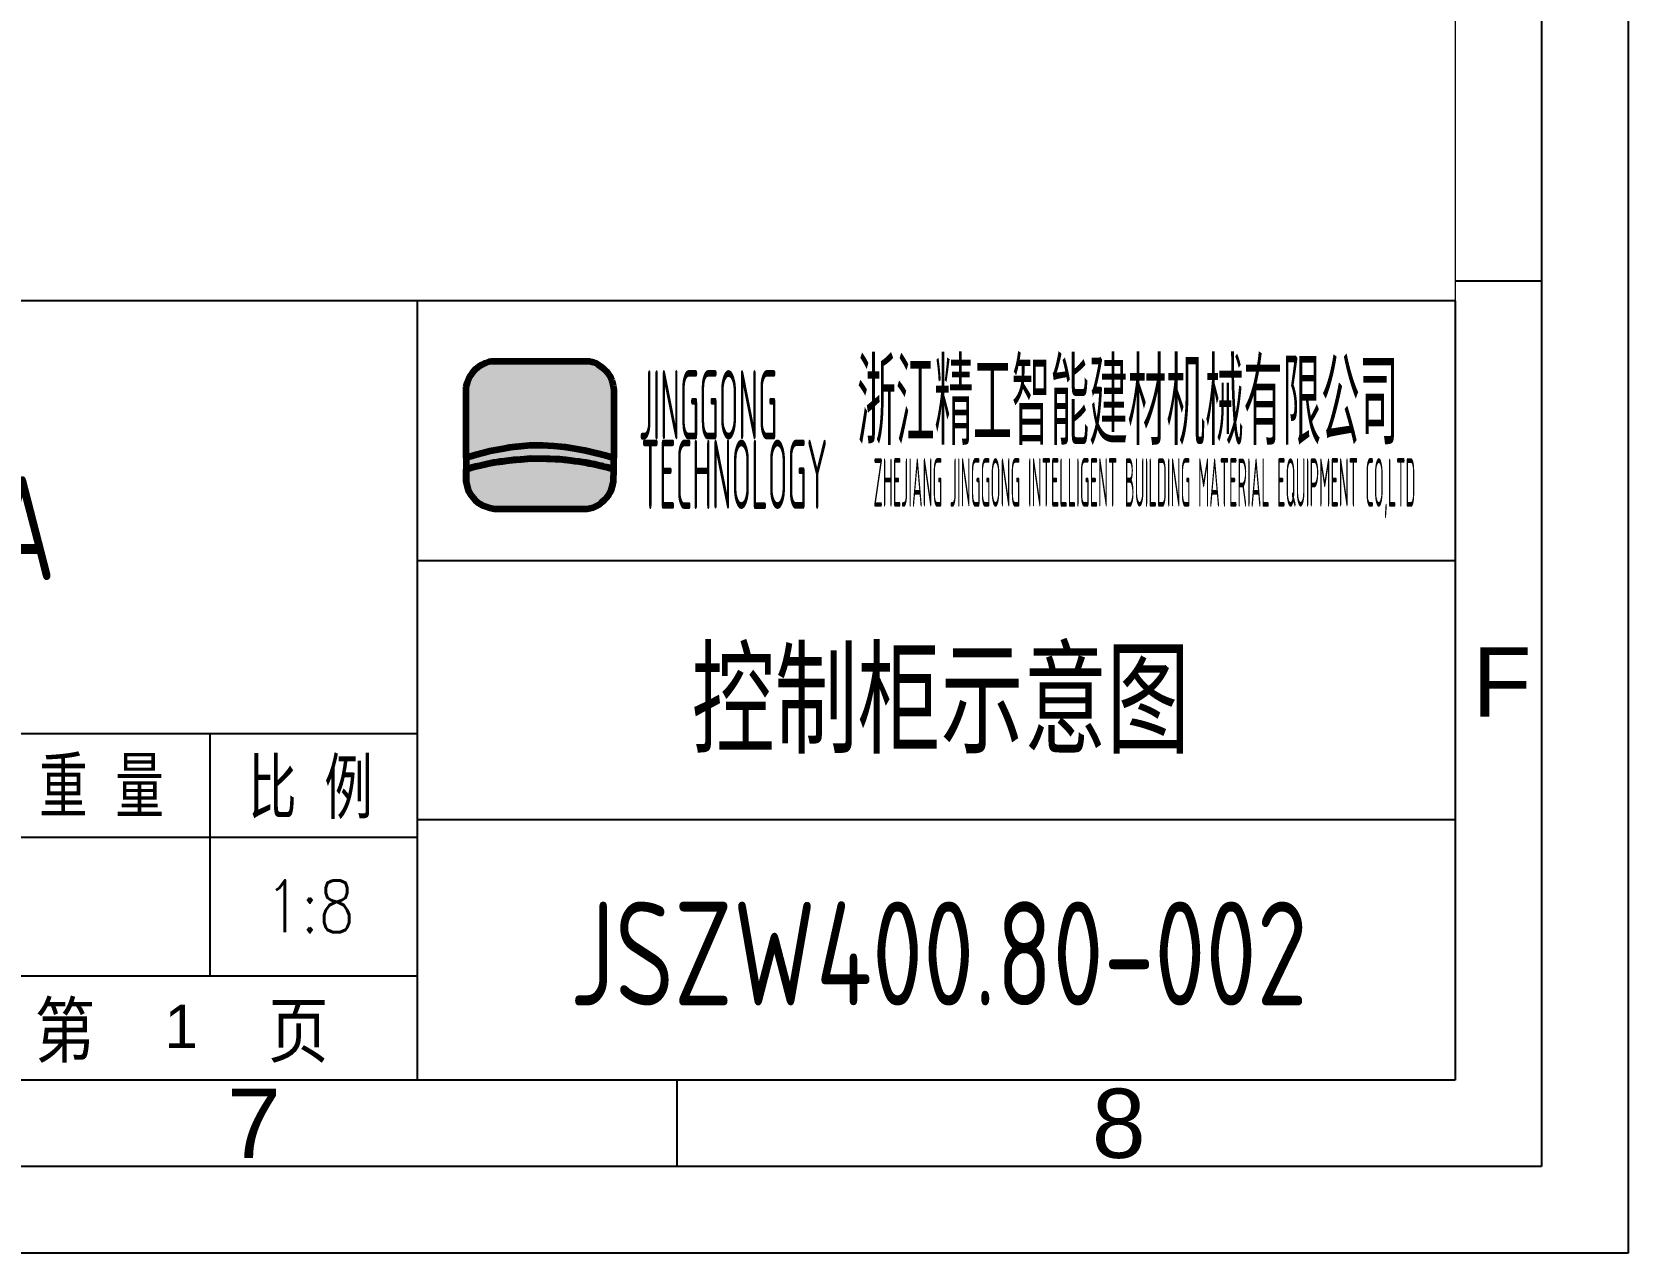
# Model space of a CAD drawing. Header units: millimetres. Extents: x 7903 to 12943, y 1512 to 5076.
# Drawn here: x 11835 to 12943, y 1512 to 2359 of the extents above; entities that cross this region are included whole.
import ezdxf
from ezdxf.enums import TextEntityAlignment as Align

# ---------------------------------------------------------------- set-up
doc = ezdxf.new("R2010")
doc.units = ezdxf.units.MM
doc.linetypes.add('DASHED', pattern=[0.75, 0.5, -0.25])
for name, color, linetype in [('1', 14, 'Continuous'), ('5', 3, 'Continuous'), ('RAHM2', 1, 'Continuous'), ('RAHM5', 7, 'Continuous')]:
    doc.layers.add(name, color=color, linetype=linetype)
doc.layers.add('AM_BOR', color=7, linetype='Continuous', lineweight=50)
doc.styles.add('HZ', font='txt.shx', dxfattribs={"bigfont": 'hztxt'})
doc.styles.add('HZTXT', font='GENISO', dxfattribs={"bigfont": 'HZTXT'})
doc.styles.add('KT64F', font='GENISO', dxfattribs={"bigfont": 'KT64F'})
doc.styles.get("Standard").update_dxf_attribs({"font": 'arial.ttf'})

# ---------------------------------------------------------------- blocks, each defined once
blk = doc.blocks.new('JG-A3')
at = {"layer": 'AM_BOR', "color": 1, "lineweight": 25}
for p, q in [((420, 297), (420, 0)), ((415, 292), (415, 5)), ((415, 56.166), (410, 56.166)), ((365, 10), (365, 5)), ((415, 5), (15, 5)), ((420, 0), (0, 0))]:
    blk.add_line(p, q, dxfattribs=at)
at = {"layer": 'AM_BOR', "color": 50, "lineweight": 20}
for p, q in [((410, 287), (410, 10)), ((410, 10), (20, 10))]:
    blk.add_line(p, q, dxfattribs=at)
at = {"layer": 'AM_BOR', "color": 1, "lineweight": 25}
for s, p in [('F', (411, 31)), ('7', (339, 5.5)), ('8', (389, 5.5))]:
    blk.add_text(s, height=4, dxfattribs=at).set_placement(p)
blk = doc.blocks.new('JGKJ')
at = {"lineweight": 100}
h = blk.add_hatch(color=256, dxfattribs=at)
h.dxf.hatch_style = 1
h.set_gradient(color1=(44, 181, 231), color2=(53, 62, 159), rotation=270)
h.paths.add_polyline_path([(-48.636, 39.881), (-48.675, 40.104), (-48.703, 40.266), (-48.754, 40.409), (-48.807, 40.557), (-48.873, 40.692), (-48.976, 40.84), (-49.075, 40.945), (-49.223, 41.099), (-49.351, 41.205), (-49.445, 41.26), (-49.53, 41.329), (-49.602, 41.373), (-49.656, 41.406), (-49.721, 41.432), (-49.814, 41.471), (-49.887, 41.489), (-50.054, 41.53), (-55.711, 41.529), (-55.842, 41.502), (-56.045, 41.435), (-56.241, 41.337), (-56.418, 41.249), (-56.614, 41.09), (-56.809, 40.861), (-56.973, 40.611), (-57.095, 40.31), (-57.17, 40.044), (-57.17, 35.924), (-56.971, 36.009), (-56.591, 36.114), (-56.221, 36.216), (-55.806, 36.33), (-55.362, 36.411), (-55.016, 36.473), (-54.605, 36.548), (-54.015, 36.603), (-53.469, 36.655), (-52.735, 36.655), (-52.092, 36.628), (-51.442, 36.561), (-50.884, 36.463), (-50.352, 36.369), (-49.706, 36.222), (-49.13, 36.07), (-48.636, 35.917)])
h = blk.add_hatch(color=7, dxfattribs=at)
h.dxf.hatch_style = 1
h.paths.add_polyline_path([(-55.811, 36.344), (-56.076, 36.271), (-56.312, 36.206), (-56.595, 36.128), (-56.786, 36.075), (-56.976, 36.023), (-57.175, 35.938), (-57.175, 35.304), (-56.985, 35.364), (-56.864, 35.396), (-56.761, 35.426), (-56.639, 35.453), (-56.38, 35.519), (-56.123, 35.568), (-56.074, 35.58), (-55.916, 35.62), (-55.888, 35.625), (-55.667, 35.664), (-55.583, 35.682), (-55.39, 35.712), (-55.244, 35.731), (-55.167, 35.741), (-54.974, 35.773), (-54.716, 35.811), (-54.41, 35.836), (-54.311, 35.844), (-54.005, 35.869), (-53.802, 35.886), (-53.632, 35.899), (-53.463, 35.913), (-52.538, 35.908), (-52.342, 35.907), (-51.784, 35.877), (-51.481, 35.849), (-51.421, 35.843), (-51.132, 35.803), (-50.885, 35.769), (-50.655, 35.737), (-50.428, 35.706), (-50.252, 35.682), (-50.073, 35.657), (-49.918, 35.621), (-49.618, 35.551), (-49.417, 35.504), (-49.169, 35.446), (-49.059, 35.423), (-48.959, 35.397), (-48.862, 35.373), (-48.746, 35.333), (-48.646, 35.303), (-48.64, 35.931), (-49.135, 36.084), (-49.497, 36.18), (-49.782, 36.253), (-50.313, 36.374), (-50.554, 36.418), (-51.115, 36.517), (-51.497, 36.58), (-52.097, 36.642), (-52.78, 36.67), (-53.51, 36.666), (-54.315, 36.59), (-54.672, 36.55), (-55.021, 36.487), (-55.453, 36.409)])
at = {"lineweight": 100, "true_color": 0x26af0d}
h = blk.add_hatch(color=84, dxfattribs=at)
h.dxf.hatch_style = 1
h.paths.add_polyline_path([(-53.463, 35.913), (-53.802, 35.886), (-54.035, 35.867), (-54.41, 35.836), (-54.716, 35.811), (-54.974, 35.773), (-55.187, 35.738), (-55.39, 35.712), (-55.583, 35.682), (-55.751, 35.647), (-55.916, 35.62), (-56.074, 35.58), (-56.241, 35.538), (-56.376, 35.505), (-56.51, 35.481), (-56.639, 35.453), (-56.761, 35.426), (-56.864, 35.396), (-56.985, 35.364), (-57.175, 35.304), (-57.175, 34.56), (-57.055, 34.075), (-56.853, 33.741), (-56.651, 33.518), (-56.431, 33.323), (-56.177, 33.184), (-55.879, 33.081), (-55.565, 33.009), (-50.172, 33.009), (-49.839, 33.092), (-49.646, 33.175), (-49.456, 33.281), (-49.324, 33.393), (-49.171, 33.528), (-49.041, 33.661), (-48.945, 33.782), (-48.866, 33.936), (-48.793, 34.076), (-48.733, 34.274), (-48.692, 34.412), (-48.666, 34.585), (-48.646, 35.303), (-48.746, 35.333), (-48.862, 35.373), (-48.959, 35.397), (-49.059, 35.423), (-49.169, 35.446), (-49.278, 35.472), (-49.35, 35.488), (-49.484, 35.52), (-49.618, 35.551), (-49.764, 35.585), (-49.918, 35.621), (-50.073, 35.657), (-50.252, 35.682), (-50.428, 35.706), (-50.655, 35.737), (-50.885, 35.769), (-51.132, 35.803), (-51.421, 35.843), (-51.784, 35.877), (-52.342, 35.907)])
for p, q in [((-60.001, 45.03), (-60.001, 0)), ((-120.001, 20.03), (-60.001, 20.03)), ((-120.001, 20.03), (-60.001, 20.03)), ((-72.001, 20.03), (-72.001, 6.03))]:
    blk.add_line(p, q)
at = {"color": 3}
for p, q in [((-60.001, 30.03), (-0.001, 30.03)), ((-72.001, 20.03), (-72.001, 6.03)), ((-0.001, 15.03), (-60.001, 15.03)), ((-120.001, 14.03), (-60.001, 14.03)), ((-120.001, 6.03), (-60.001, 6.03))]:
    blk.add_line(p, q, dxfattribs=at)
at = {"lineweight": 100}
blk.add_lwpolyline([(-57.175, 40.059), (-57.1, 40.324), (-56.978, 40.625), (-56.813, 40.875), (-56.618, 41.104), (-56.423, 41.263), (-56.246, 41.351), (-56.05, 41.449), (-55.847, 41.516), (-55.716, 41.544), (-50.058, 41.544), (-49.891, 41.503), (-49.819, 41.485), (-49.725, 41.446), (-49.661, 41.42), (-49.606, 41.387), (-49.534, 41.344), (-49.45, 41.274), (-49.356, 41.219), (-49.227, 41.114), (-49.08, 40.959), (-48.98, 40.854), (-48.877, 40.706), (-48.811, 40.571), (-48.759, 40.423), (-48.708, 40.28), (-48.68, 40.119), (-48.64, 39.895), (-48.64, 35.931), (-49.135, 36.084), (-49.711, 36.237), (-50.356, 36.383), (-50.889, 36.477), (-51.447, 36.575), (-52.097, 36.642), (-52.74, 36.67), (-53.473, 36.67), (-54.02, 36.618), (-54.61, 36.562), (-55.021, 36.487), (-55.367, 36.425), (-55.811, 36.344), (-56.226, 36.23), (-56.595, 36.128), (-56.976, 36.023), (-57.175, 35.938), (-57.175, 40.059)], dxfattribs=at)
for points in [[(-57.175, 35.938), (-57.175, 35.304), (-56.864, 35.396), (-56.639, 35.453), (-56.38, 35.519), (-56.123, 35.568), (-55.888, 35.625), (-55.667, 35.664), (-55.451, 35.702), (-55.244, 35.731), (-55.065, 35.755), (-54.845, 35.786), (-54.51, 35.828), (-54.311, 35.844), (-54.005, 35.869), (-53.632, 35.899), (-53.463, 35.913), (-52.538, 35.908), (-52.251, 35.902), (-52.012, 35.889), (-51.784, 35.877), (-51.481, 35.849), (-51.132, 35.803), (-50.885, 35.769), (-50.655, 35.737), (-50.428, 35.706), (-50.252, 35.682), (-50.073, 35.64), (-49.887, 35.614), (-49.618, 35.551), (-49.417, 35.504), (-49.224, 35.459), (-48.959, 35.397), (-48.646, 35.303), (-48.64, 35.931), (-49.135, 36.084), (-49.497, 36.18), (-49.782, 36.253), (-50.313, 36.374), (-50.554, 36.418), (-51.115, 36.517), (-51.497, 36.58), (-52.097, 36.642), (-52.78, 36.67), (-53.51, 36.666), (-54.315, 36.59), (-54.672, 36.55), (-55.021, 36.487), (-55.453, 36.409), (-55.811, 36.344), (-56.076, 36.271), (-56.312, 36.206), (-56.595, 36.128), (-56.786, 36.075), (-56.976, 36.023), (-57.175, 35.938)], [(-57.175, 35.304), (-57.175, 34.56), (-57.055, 34.075), (-56.853, 33.741), (-56.651, 33.518), (-56.431, 33.323), (-56.177, 33.184), (-55.879, 33.081), (-55.565, 33.009), (-50.172, 33.009), (-49.839, 33.092), (-49.646, 33.175), (-49.456, 33.281), (-49.324, 33.393), (-49.171, 33.528), (-49.041, 33.661), (-48.945, 33.782), (-48.866, 33.936), (-48.793, 34.076), (-48.733, 34.274), (-48.692, 34.412), (-48.666, 34.585), (-48.646, 35.303), (-48.746, 35.333), (-48.862, 35.373), (-48.959, 35.397), (-49.059, 35.423), (-49.169, 35.446), (-49.278, 35.472), (-49.35, 35.488), (-49.484, 35.52), (-49.618, 35.551), (-49.618, 35.551), (-49.764, 35.585), (-49.918, 35.621), (-50.073, 35.657), (-50.252, 35.682), (-50.428, 35.706), (-50.655, 35.737), (-50.885, 35.769), (-51.132, 35.803), (-51.421, 35.843), (-51.784, 35.877), (-52.342, 35.907), (-53.463, 35.913), (-53.802, 35.886), (-54.035, 35.867), (-54.41, 35.836), (-54.716, 35.811), (-54.974, 35.773), (-55.187, 35.738), (-55.39, 35.712), (-55.583, 35.682), (-55.751, 35.647), (-55.916, 35.62), (-56.074, 35.58), (-56.241, 35.538), (-56.376, 35.505), (-56.51, 35.481), (-56.639, 35.453), (-56.761, 35.426), (-56.864, 35.396), (-56.985, 35.364), (-57.175, 35.304), (-57.175, 34.56)]]:
    blk.add_lwpolyline(points, close=True, dxfattribs=at)
at = {"layer": '1', "color": 50, "linetype": 'Continuous'}
for p, q in [((-0.001, 45.03), (-180.001, 45.03)), ((-0.001, 45.03), (-0.001, 0)), ((-0.001, 0), (-180.001, 0))]:
    blk.add_line(p, q, dxfattribs=at)
at = {"layer": '1', "color": 3, "linetype": 'Continuous'}
blk.add_line((-60.001, 45.03), (-60.001, 0), dxfattribs=at)
at = {"color": 3}
for s, height, style, width, p in [('浙江精工智能建材机械有限公司', 4.9, 'KT64F', 0.48, (-34.567, 36.702)), ('重 量', 3.5, 'HZTXT', 0.8, (-81.861, 15.161)), ('比 例', 3.5, 'HZTXT', 0.8, (-69.774, 15.083))]:
    blk.add_text(s, height=height, dxfattribs=dict(at, style=style, width=width)).set_placement(p)
at = {"color": 3, "style": 'HZTXT'}
blk.add_text('第     页', height=3.5, dxfattribs=at).set_placement((-82.127, 1))
at = {"color": 3, "style": 'HZ', "width": 0.8}
for tag, height, p in [('GEN-TITLE-NOT', 3, (-90.231, 8.52)), ('GEN-TITLE-NOT1', 3, (-78.262, 8.746)), ('GEN-TITLE-SCA', 3, (-66.211, 8.539)), ('GEN-TITLE-DAT', 2.5, (-127.936, 1.548))]:
    blk.add_attdef(tag, text='', height=height, dxfattribs=at).set_placement(p, align=Align.CENTER)
at = {"layer": '5', "style": 'KT64F'}
for s, height, width, p in [('JINGGONG', 4, 0.368, (-43.178, 39.022)), ('TECHNOLOGY', 4, 0.368, (-41.67, 35.009)), ('ZHEJIANG JINGGONG INTELLIGENT BUILDING MATERIAL EQUIPMENT CO,LTD', 2.8, 0.268, (-17.959, 34.209))]:
    blk.add_text(s, height=height, dxfattribs=dict(at, width=width)).set_placement(p, align=Align.MIDDLE)
at = {"layer": 'RAHM2', "color": 3, "style": 'HZ', "width": 0.8}
for tag, p in [('GEN-TITLE-NUM', (-105.177, 1.548)), ('GEN-TITLE-NO', (-75.764, 1.785))]:
    blk.add_attdef(tag, text='', height=2.5, dxfattribs=at).set_placement(p, align=Align.CENTER)
at = {"layer": 'RAHM5', "color": 3, "style": 'HZTXT', "width": 0.8}
for tag, p in [('GEN-TITLE-MAT1{11.50}', (-89.282, 31.896)), ('GEN-TITLE-DES1{8.70}', (-29.74, 22.208)), ('GEN-TITLE-DES2{8.70}', (-29.858, 7.322))]:
    blk.add_attdef(tag, text='', height=6, dxfattribs=at).set_placement(p, align=Align.MIDDLE)

msp = doc.modelspace()

# ---------------------------------------------------------------- block references
at = {"lineweight": 0, "xscale": 12, "yscale": 12, "zscale": 12}
msp.add_blockref('JG-A3', (7902.58391, 1512.2071), dxfattribs=at)
msp.add_blockref('JGKJ', (12822.58391, 1632.2071), dxfattribs=at).add_auto_attribs({'GEN-TITLE-MAT1{11.50}': 'Q235A', 'GEN-TITLE-DES2{8.70}': 'JSZW400.80-002', 'GEN-TITLE-DES1{8.70}': '控制柜示意图', 'GEN-TITLE-SCA': '1:8'})

# ---------------------------------------------------------------- texts
at = {"color": 3, "linetype": 'DASHED'}
msp.add_text('1', height=30, dxfattribs=at).set_placement((11927.16661, 1654.37811))

doc.saveas('drawing.dxf')
